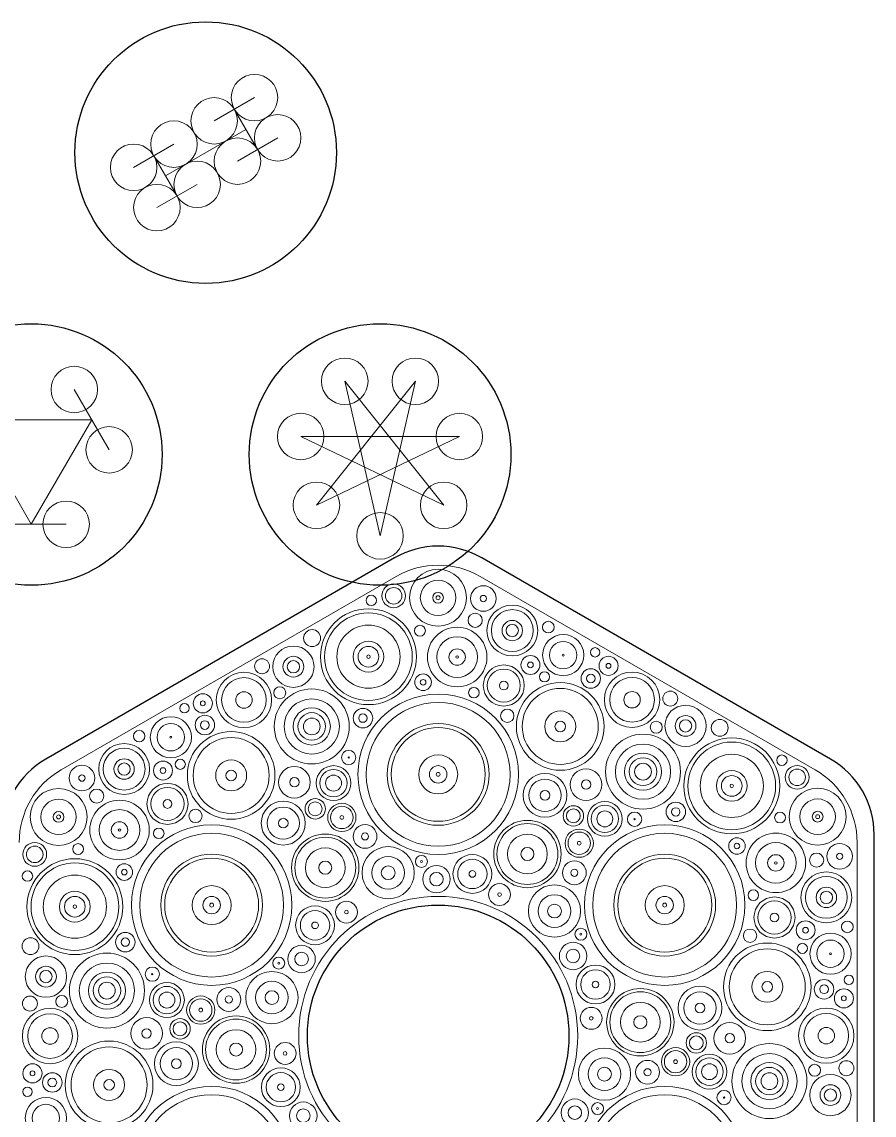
# Model space of a CAD drawing. Header units: millimetres. Extents: x -138 to 138, y -107 to 122.
# Drawn here: x 24.2 to 97.5, y 28.2 to 122.2 of the extents above; entities that cross this region are included whole.
import ezdxf

# ---------------------------------------------------------------- set-up
doc = ezdxf.new("R2010")
doc.units = ezdxf.units.MM
doc.layers.get('0').update_dxf_attribs({"color": 1, "true_color": 0xff0000})
doc.layers.add('Vector Engrave', color=5, linetype='Continuous', lineweight=0, true_color=0x0000ff)

msp = doc.modelspace()

# ---------------------------------------------------------------- linework, layer by layer
for p, q in [((56.25, 76.136), (26.25, 58.816)), ((93.75, 58.816), (63.75, 76.136)), ((97.5, 17.679), (97.5, 52.321))]:
    msp.add_line(p, q)
for centre in [(40, 111), (25, 85.019), (55, 85.019), (60, 35)]:
    msp.add_circle(centre, 11.25)
for centre, start, end in [((60, 69.641), 60, 120), ((30, 52.321), 120, 180), ((90, 52.321), 360, 60)]:
    msp.add_arc(centre, 7.5, start, end)
at = {"layer": 'Vector Engrave'}
for p, q in [((40.732, 113.732), (44.196, 115.732)), ((44.464, 111.268), (42.464, 114.732)), ((36.536, 109), (43.464, 113)), ((42.732, 110.268), (46.196, 112.268)), ((33.804, 109.732), (37.268, 111.732)), ((37.536, 107.268), (35.536, 110.732)), ((35.804, 106.268), (39.268, 108.268)), ((58.037, 91.326), (49.527, 80.655)), ((51.963, 91.326), (55, 78.019)), ((60.473, 80.655), (51.963, 91.326)), ((55, 78.019), (58.037, 91.326)), ((31.696, 85.421), (28.696, 90.617)), ((19.804, 88.019), (25, 79.019)), ((30.196, 88.019), (19.804, 88.019)), ((25, 79.019), (30.196, 88.019)), ((61.824, 86.577), (48.176, 86.577)), ((48.176, 86.577), (60.473, 80.655)), ((49.527, 80.655), (61.824, 86.577)), ((22, 79.019), (28, 79.019)), ((27.564, 57.888), (56.396, 74.534)), ((63.604, 74.534), (92.436, 57.888)), ((96.04, 51.646), (96.04, 18.354))]:
    msp.add_line(p, q, dxfattribs=at)
for centre, radius in [((44.196, 115.732), 2), ((40.732, 113.732), 2), ((46.196, 112.268), 2), ((37.268, 111.732), 2), ((42.732, 110.268), 2), ((33.804, 109.732), 2), ((39.268, 108.268), 2), ((35.804, 106.268), 2), ((51.963, 91.326), 2), ((58.037, 91.326), 2), ((28.696, 90.617), 2), ((48.176, 86.577), 2), ((61.824, 86.577), 2), ((31.696, 85.421), 2), ((49.527, 80.655), 2), ((60.473, 80.655), 2), ((28, 79.019), 2), ((55, 78.019), 2), ((59.988, 72.699), 2.449), ((56.171, 72.865), 1.022), ((56.171, 72.865), 0.713), ((59.988, 72.699), 1.525), ((63.887, 72.631), 1.101), ((54.242, 72.47), 0.45), ((59.988, 72.699), 0.461), ((59.988, 72.699), 0.169), ((63.887, 72.631), 0.274), ((54, 67.625), 4.125), ((66.375, 69.875), 2.187), ((66.375, 69.875), 1.803), ((54, 67.625), 3.769), ((63.181, 70.756), 0.609), ((66.375, 69.875), 0.877), ((69.474, 70.169), 0.501), ((49.153, 69.227), 0.726), ((54, 67.625), 2.717), ((58.433, 69.858), 0.467), ((61.633, 67.595), 2.561), ((66.375, 69.875), 0.53), ((54, 67.625), 1.325), ((61.633, 67.595), 1.752), ((70.753, 67.761), 1.77), ((70.753, 67.761), 1.177), ((47.544, 66.766), 1.778), ((54, 67.625), 0.89), ((54, 67.625), 0.15), ((61.633, 67.595), 0.707), ((70.753, 67.761), 0.0766), ((73.5, 68), 0.403), ((44.85, 66.8), 0.645), ((47.544, 66.766), 0.894), ((47.544, 66.766), 0.528), ((61.633, 67.595), 0.103), ((65.644, 65.146), 1.766), ((67.935, 66.915), 0.814), ((67.935, 66.915), 0.247), ((74.656, 66.837), 0.822), ((74.656, 66.837), 0.209), ((43.293, 63.905), 2.379), ((58.702, 65.427), 0.714), ((65.644, 65.146), 1.421), ((69.143, 65.897), 0.436), ((73.125, 65.75), 0.839), ((73.125, 65.75), 0.375), ((76.679, 63.921), 2.379), ((43.293, 63.905), 1.922), ((46.375, 64.521), 0.514), ((58.702, 65.427), 0.241), ((63.071, 64.53), 0.453), ((65.644, 65.146), 0.384), ((70.5, 61.625), 3.769), ((76.679, 63.921), 1.922), ((39.757, 63.611), 0.822), ((43.293, 63.905), 0.709), ((49.125, 61.625), 3.226), ((49.125, 61.625), 2.375), ((60, 57.5), 6.903), ((70.5, 61.625), 3.267), ((76.679, 63.921), 0.709), ((79.965, 64.02), 0.645), ((38.171, 63.191), 0.403), ((39.757, 63.611), 0.209), ((49.125, 61.625), 1.598), ((53.528, 62.338), 0.837), ((60, 57.5), 6.185), ((65.946, 62.541), 0.573), ((81.282, 61.67), 1.778), ((37.005, 60.693), 1.77), ((39.932, 61.742), 0.839), ((39.932, 61.742), 0.375), ((49.125, 61.625), 1.186), ((49.125, 61.625), 0.722), ((53.528, 62.338), 0.36), ((70.5, 61.625), 1.332), ((81.282, 61.67), 0.894), ((81.282, 61.67), 0.528), ((84.218, 61.508), 0.726), ((34.279, 60.789), 0.501), ((37.005, 60.693), 1.177), ((42.192, 57.406), 3.769), ((60, 57.5), 4.379), ((60, 57.5), 4.039), ((70.5, 61.625), 0.458), ((78.753, 61.56), 0.514), ((37.005, 60.693), 0.0766), ((42.192, 57.406), 3.267), ((77.62, 57.731), 3.226), ((85.254, 56.509), 4.125), ((85.254, 56.509), 3.769), ((32.985, 57.958), 2.187), ((32.985, 57.958), 1.803), ((52.301, 58.951), 0.614), ((77.62, 57.731), 2.375), ((77.62, 57.731), 1.598), ((32.985, 57.958), 0.877), ((32.985, 57.958), 0.53), ((36.328, 57.829), 0.814), ((37.814, 58.366), 0.436), ((42.192, 57.406), 1.332), ((52.301, 58.951), 0.0555), ((60, 57.5), 1.677), ((77.62, 57.731), 1.186), ((77.62, 57.731), 0.722), ((85.254, 56.509), 2.717), ((89.571, 58.721), 0.45), ((29.355, 57.182), 1.101), ((29.355, 57.182), 0.274), ((36.328, 57.829), 0.247), ((42.192, 57.406), 0.458), ((47.638, 56.827), 1.36), ((51, 56.75), 1.5), ((51, 56.75), 1.179), ((51, 56.75), 0.685), ((60, 57.5), 0.75), ((60, 57.5), 0.168), ((69.188, 55.697), 1.889), ((72.722, 56.619), 1.36), ((85.254, 56.509), 1.325), ((85.254, 56.509), 0.89), ((90.878, 57.248), 1.022), ((90.878, 57.248), 0.713), ((36.715, 54.961), 1.766), ((47.638, 56.827), 0.404), ((69.188, 55.697), 1.386), ((72.722, 56.619), 0.404), ((85.254, 56.509), 0.15), ((27.346, 53.839), 2.449), ((30.625, 55.632), 0.609), ((36.715, 54.961), 1.421), ((69.188, 55.697), 0.416), ((92.642, 53.859), 2.449), ((27.346, 53.839), 1.525), ((32.588, 52.712), 2.561), ((36.715, 54.961), 0.384), ((46.67, 53.305), 1.889), ((46.67, 53.305), 1.386), ((49.423, 54.535), 0.878), ((49.423, 54.535), 0.597), ((51.712, 53.797), 1.215), ((51.712, 53.797), 0.964), ((71.629, 53.927), 0.878), ((74.336, 53.669), 1.5), ((74.336, 53.669), 1.179), ((80.44, 54.274), 0.837), ((80.44, 54.274), 0.36), ((92.642, 53.859), 1.525), ((27.346, 53.839), 0.461), ((27.346, 53.839), 0.169), ((32.588, 52.712), 1.752), ((39.122, 53.92), 0.573), ((46.67, 53.305), 0.416), ((51.712, 53.797), 0.161), ((71.629, 53.927), 0.597), ((74.336, 53.669), 0.685), ((76.893, 53.643), 0.614), ((76.893, 53.643), 0.0555), ((89.404, 53.786), 0.467), ((92.642, 53.859), 0.461), ((92.642, 53.859), 0.169), ((32.588, 52.712), 0.707), ((32.588, 52.712), 0.103), ((40.514, 46.25), 6.903), ((35.962, 52.425), 0.453), ((53.707, 52.162), 1.022), ((67.676, 50.648), 2.897), ((67.676, 50.648), 2.617), ((72.135, 51.577), 1.215), ((79.486, 46.25), 6.903), ((40.514, 46.25), 6.185), ((50.287, 49.472), 2.897), ((50.287, 49.472), 2.617), ((53.707, 52.162), 0.306), ((67.676, 50.648), 1.708), ((72.135, 51.577), 0.964), ((79.486, 46.25), 6.185), ((85.702, 51.337), 0.714), ((89.045, 49.884), 2.561), ((25.294, 50.617), 1.022), ((25.294, 50.617), 0.713), ((29.029, 51.072), 0.467), ((50.287, 49.472), 1.708), ((55.7, 49.035), 2.246), ((67.676, 50.648), 0.562), ((72.135, 51.577), 0.161), ((85.702, 51.337), 0.241), ((89.045, 49.884), 1.752), ((94.533, 50.449), 1.101), ((28.746, 46.116), 4.125), ((28.746, 46.116), 3.769), ((40.514, 46.25), 4.379), ((40.514, 46.25), 4.039), ((50.287, 49.472), 0.562), ((55.7, 49.035), 1.406), ((58.561, 50.007), 0.513), ((58.561, 50.007), 0.0828), ((62.94, 48.93), 1.669), ((62.94, 48.93), 1.264), ((71.716, 49.031), 1.022), ((79.486, 46.25), 4.379), ((79.486, 46.25), 4.039), ((89.045, 49.884), 0.707), ((89.045, 49.884), 0.103), ((92.556, 50.123), 0.609), ((94.533, 50.449), 0.274), ((24.671, 48.748), 0.45), ((33.001, 49.09), 0.714), ((33.001, 49.09), 0.241), ((55.7, 49.035), 0.591), ((59.851, 48.484), 1.181), ((59.851, 48.484), 0.583), ((62.94, 48.93), 0.286), ((71.716, 49.031), 0.306), ((93.39, 46.917), 2.187), ((28.746, 46.116), 2.717), ((65.275, 47.157), 0.942), ((70.004, 45.741), 2.246), ((93.39, 46.917), 1.803), ((28.746, 46.116), 1.325), ((40.514, 46.25), 1.677), ((65.275, 47.157), 0.158), ((70.004, 45.741), 1.406), ((79.486, 46.25), 1.677), ((87.109, 47.105), 0.453), ((93.39, 46.917), 0.877), ((93.39, 46.917), 0.53), ((28.746, 46.116), 0.89), ((28.746, 46.116), 0.15), ((40.514, 46.25), 0.75), ((40.514, 46.25), 0.168), ((49.406, 44.511), 1.669), ((60, 35), 12), ((52.109, 45.647), 0.942), ((70.004, 45.741), 0.591), ((79.486, 46.25), 0.75), ((79.486, 46.25), 0.168), ((88.929, 45.185), 1.766), ((88.929, 45.185), 1.421), ((49.406, 44.511), 1.264), ((52.109, 45.647), 0.158), ((88.929, 45.185), 0.384), ((49.406, 44.511), 0.286), ((72.277, 43.749), 0.513), ((91.607, 44.086), 0.814), ((91.607, 44.086), 0.247), ((95.194, 44.38), 0.501), ((24.935, 42.72), 0.726), ((33.089, 43.064), 0.837), ((33.089, 43.064), 0.36), ((72.277, 43.749), 0.0828), ((86.824, 43.621), 0.573), ((93.748, 42.068), 1.77), ((48.248, 41.613), 1.181), ((71.603, 41.871), 1.181), ((71.603, 41.871), 0.583), ((88.308, 39.219), 3.769), ((88.308, 39.219), 3.267), ((91.329, 42.531), 0.436), ((93.748, 42.068), 1.177), ((26.262, 40.095), 1.778), ((31.505, 38.894), 3.226), ((46.285, 41.257), 0.513), ((48.248, 41.613), 0.583), ((93.748, 42.068), 0.0766), ((26.262, 40.095), 0.894), ((26.262, 40.095), 0.528), ((31.505, 38.894), 2.375), ((31.505, 38.894), 1.598), ((35.408, 40.308), 0.614), ((45.696, 38.294), 2.246), ((46.285, 41.257), 0.0828), ((73.533, 39.419), 1.669), ((73.533, 39.419), 1.264), ((88.308, 39.219), 1.332), ((31.505, 38.894), 1.186), ((31.505, 38.894), 0.722), ((36.664, 38.081), 1.5), ((35.408, 40.308), 0.0555), ((45.696, 38.294), 1.406), ((73.533, 39.419), 0.286), ((88.308, 39.219), 0.458), ((93.193, 39.008), 0.839), ((95.329, 39.809), 0.403), ((36.664, 38.081), 1.179), ((36.664, 38.081), 0.685), ((41.991, 38.131), 1.022), ((45.696, 38.294), 0.591), ((77.389, 36.176), 2.897), ((77.389, 36.176), 2.617), ((82.518, 37.392), 1.889), ((82.518, 37.392), 1.386), ((93.193, 39.008), 0.375), ((94.9, 38.226), 0.822), ((24.885, 37.78), 0.645), ((27.621, 37.961), 0.514), ((39.577, 37.221), 1.215), ((39.577, 37.221), 0.964), ((41.991, 38.131), 0.306), ((77.389, 36.176), 1.708), ((82.518, 37.392), 0.416), ((94.9, 38.226), 0.209), ((26.614, 34.984), 2.379), ((26.614, 34.984), 1.922), ((39.577, 37.221), 0.161), ((42.611, 33.824), 2.897), ((73.166, 36.51), 0.942), ((77.389, 36.176), 0.562), ((93.386, 35.016), 2.379), ((93.386, 35.016), 1.922), ((34.917, 35.208), 1.36), ((37.794, 35.608), 0.878), ((37.794, 35.608), 0.597), ((42.611, 33.824), 2.617), ((73.166, 36.51), 0.158), ((85.083, 34.792), 1.36), ((26.614, 34.984), 0.709), ((34.917, 35.208), 0.404), ((42.611, 33.824), 1.708), ((82.206, 34.392), 0.878), ((82.206, 34.392), 0.597), ((85.083, 34.792), 0.404), ((93.386, 35.016), 0.709), ((31.692, 30.781), 3.769), ((31.692, 30.781), 3.267), ((37.482, 32.608), 1.889), ((37.482, 32.608), 1.386), ((42.611, 33.824), 0.562), ((46.834, 33.49), 0.942), ((74.304, 31.706), 2.246), ((80.423, 32.779), 1.215), ((88.495, 31.106), 3.226), ((37.482, 32.608), 0.416), ((46.834, 33.49), 0.158), ((74.304, 31.706), 1.406), ((80.423, 32.779), 0.964), ((80.423, 32.779), 0.161), ((83.336, 31.919), 1.5), ((83.336, 31.919), 1.179), ((88.495, 31.106), 2.375), ((25.1, 31.774), 0.822), ((31.692, 30.781), 1.332), ((46.467, 30.581), 1.669), ((74.304, 31.706), 0.591), ((78.009, 31.869), 1.022), ((78.009, 31.869), 0.306), ((83.336, 31.919), 0.685), ((88.495, 31.106), 1.598), ((88.495, 31.106), 1.186), ((92.379, 32.039), 0.514), ((95.115, 32.22), 0.645), ((25.1, 31.774), 0.209), ((26.807, 30.992), 0.839), ((26.807, 30.992), 0.375), ((31.692, 30.781), 0.458), ((46.467, 30.581), 1.264), ((88.495, 31.106), 0.722), ((93.738, 29.905), 1.778), ((24.671, 30.191), 0.403), ((40.514, 23.75), 6.903), ((46.467, 30.581), 0.286), ((79.486, 23.75), 6.903), ((84.592, 29.692), 0.614), ((93.738, 29.905), 0.894), ((93.738, 29.905), 0.528), ((26.252, 27.932), 1.77), ((40.514, 23.75), 6.185), ((48.397, 28.129), 1.181), ((71.752, 28.387), 1.181), ((73.715, 28.743), 0.513), ((79.486, 23.75), 6.185), ((84.592, 29.692), 0.0555), ((26.252, 27.932), 1.177), ((48.397, 28.129), 0.583), ((71.752, 28.387), 0.583), ((73.715, 28.743), 0.0828)]:
    msp.add_circle(centre, radius, dxfattribs=at)
for centre, start, end in [((60, 68.292), 60, 120), ((31.168, 51.646), 120, 180), ((88.832, 51.646), 360, 60)]:
    msp.add_arc(centre, 7.208, start, end, dxfattribs=at)

doc.saveas('drawing.dxf')
